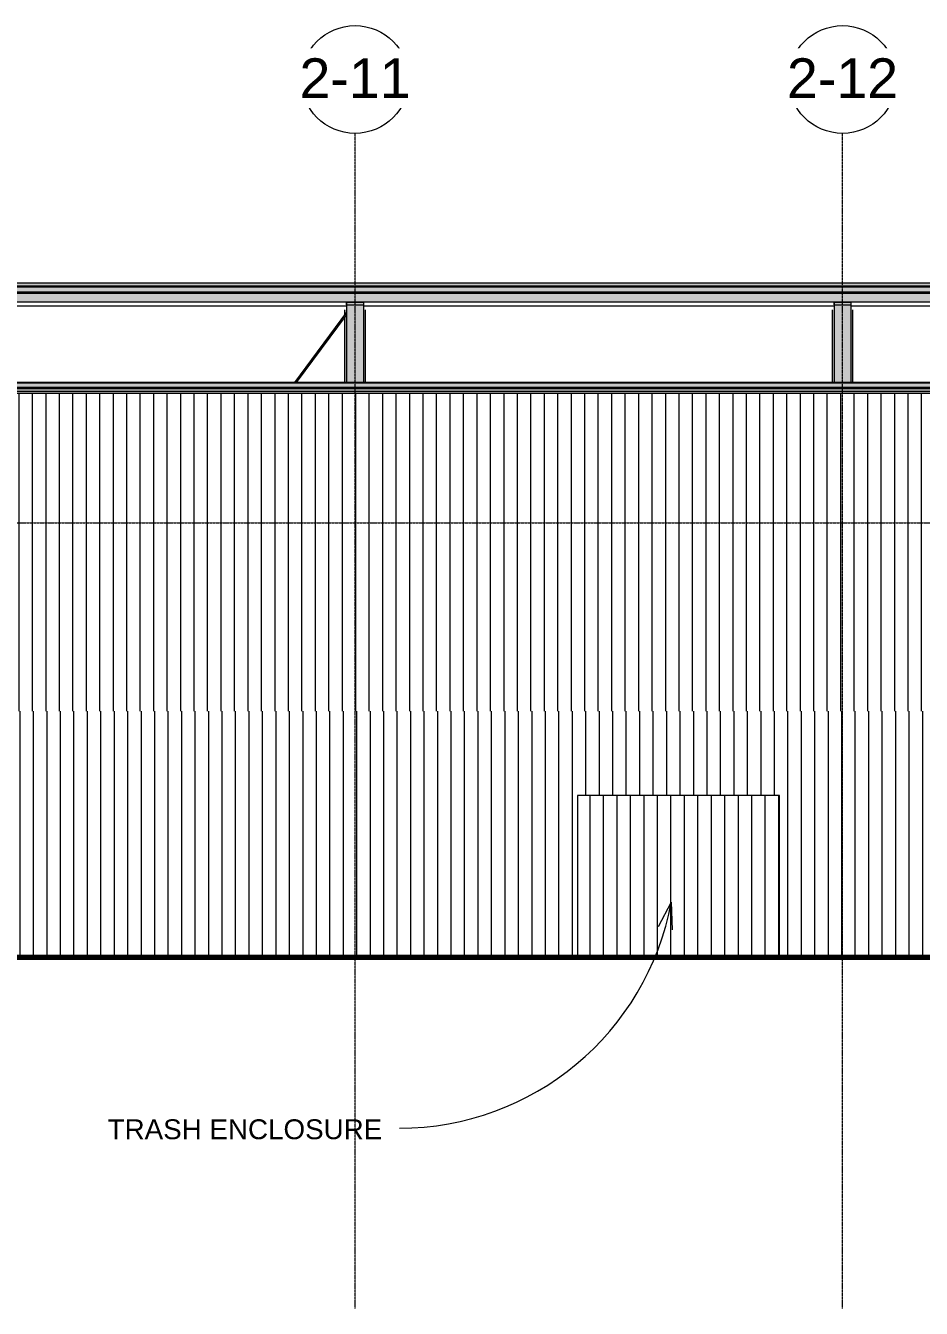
# Model space of a CAD drawing. Header units: inches. Extents: x 20426 to 36845, y -248 to 750.
# Drawn here: x 35054 to 35586, y -209 to 553 of the extents above; entities that cross this region are included whole.
import ezdxf

# ---------------------------------------------------------------- set-up
doc = ezdxf.new("R2010")
doc.units = ezdxf.units.IN
doc.header["$MEASUREMENT"] = 0
doc.linetypes.add('Grid Line 1_2_', pattern=[0.8749999999999999, 0.4999999999999999, -0.125, 0.125, -0.125])
doc.linetypes.add('Grid Line 1_2__2_', pattern=[0.8749999999999999, 0.4999999999999999, -0.125, 0.125, -0.125])
for name, color, linetype, lineweight in [('A-CLNG', 13, 'Continuous', 13), ('A-FLOR-LEVL', 51, 'Continuous', 9), ('A-GLAZ-CWMG', 51, 'Continuous', 9), ('A-ROOF', 132, 'Continuous', 13), ('A-WALL-PATT', 111, 'Continuous', 13), ('C-TOPO', 7, 'Continuous', 9), ('G-ANNO-TEXT', 231, 'Continuous', 9), ('L-SITE-WALL', 31, 'Continuous', 13), ('S-BEAM', 12, 'Continuous', 9), ('S-GRID', 1, 'Continuous', 9), ('S-GRID-IDEN', 1, 'Continuous', 9)]:
    doc.layers.add(name, color=color, linetype=linetype, lineweight=lineweight)
doc.styles.add('Arial_1', font='arial.ttf', dxfattribs={"height": 23.60479041916165})
doc.styles.add('Arial_2', font='arial.ttf', dxfattribs={"height": 11.80239520958083})

# ---------------------------------------------------------------- blocks, each defined once
blk = doc.blocks.new('Locker Rooms and Restrooms_rvt-4-Elevation - North')
at = {"layer": 'A-FLOR-LEVL', "linetype": 'Grid Line 1_2__2_'}
blk.add_line((-26492.82365464565, 0), (-21811.45903089392, 0), dxfattribs=at)
blk = doc.blocks.new('Girt_C - 8_D-1253504-Elevation - North')
at = {"layer": 'S-BEAM'}
for points in [[(-26271.3902253536, 389.6742519199256), (-22783.87110035359, 389.6742519199254), (-22783.87110035359, 394.6134589171821), (-26271.3902253536, 394.6134589171823)], [(-22783.87110035359, 389.4867519199254), (-22783.87110035359, 389.6741579425932), (-24705.03963080031, 389.6742519199256), (-26271.3902253536, 389.6742519199256), (-26271.3902253536, 389.4867519199256), (-22787.05213080032, 389.4867519199254)]]:
    blk.add_hatch(color=256, dxfattribs=at).paths.add_polyline_path(points, flags=0)
blk.add_line((-26271.3902253536, 389.4867519199256), (-22783.87110035359, 389.4867519199254), dxfattribs=at)
blk = doc.blocks.new('Rectangular Mullion - Profile_Polycarbonate_Upper and left-1149837-Elevation - North')
at = {"layer": 'A-GLAZ-CWMG'}
for points in [[(-22787.05213080032, 395.4014589171825), (-22783.87110035359, 395.4014589171825), (-22783.87110035359, 398.2354589171825), (-26280.2682253536, 398.2354589171825), (-26280.2682253536, 395.4014589171825), (-22804.33129746698, 395.4014589171825)], [(-22787.05213080032, 394.8634589171824), (-22783.87110035359, 394.8634589171824), (-22783.87110035359, 395.4014589171825), (-26271.3902253536, 395.4014589171825), (-26271.3902253536, 394.8634589171824), (-22804.33129746698, 394.8634589171824)], [(-22783.87110035359, 394.6134589171823), (-22783.87110035359, 394.8634589171824), (-26271.3902253536, 394.8634589171824), (-26271.3902253536, 394.6134589171823), (-22787.05213080032, 394.6134589171823)]]:
    blk.add_hatch(color=256, dxfattribs=at).paths.add_polyline_path(points, flags=0)
for p, q in [((-26280.2682253536, 398.2354589171818), (-22783.87110035359, 398.2354589171818)), ((-26280.2682253536, 395.4014589171817), (-22783.87110035359, 395.4014589171817)), ((-26271.3902253536, 394.8634589171818), (-22783.87110035359, 394.8634589171818)), ((-26271.3902253536, 394.6134589171818), (-22783.87110035359, 394.6134589171818))]:
    blk.add_line(p, q, dxfattribs=at)
blk = doc.blocks.new('Rectangular Mullion - Profile_Polycarbonate_Lower-1149838-Elevation - North')
at = {"layer": 'A-GLAZ-CWMG'}
for points in [[(-22787.05213080032, 336.187858960872), (-22783.87110035359, 336.187858960872), (-22783.87110035359, 337.6438589608723), (-26280.2682253536, 337.6438589608723), (-26280.2682253536, 336.187858960872), (-22795.69171413365, 336.187858960872)], [(-22787.05213080032, 338.1818589608717), (-22783.87110035359, 338.1818589608717), (-22783.87110035359, 338.4318589608721), (-26271.39022535361, 338.4318589608721), (-26271.39022535361, 338.1818589608717), (-22795.69171413365, 338.1818589608717)], [(-22787.05213080032, 337.6438589608723), (-22783.87110035359, 337.6438589608723), (-22783.87110035359, 338.1818589608717), (-26271.39022535361, 338.1818589608717), (-26271.39022535361, 337.6438589608723), (-22795.69171413365, 337.6438589608723)]]:
    blk.add_hatch(color=256, dxfattribs=at).paths.add_polyline_path(points, flags=0)
for p, q in [((-22783.87110035359, 337.6438589608713), (-26280.2682253536, 337.6438589608713)), ((-22783.87110035359, 336.1878589608713), (-26280.2682253536, 336.1878589608713)), ((-22783.87110035359, 338.4318589608713), (-26271.3902253536, 338.4318589608713)), ((-22783.87110035359, 338.1818589608713), (-26271.3902253536, 338.1818589608713))]:
    blk.add_line(p, q, dxfattribs=at)
blk = doc.blocks.new('columns and girder2 - one-V82-Elevation - North')
at = {"layer": 'S-BEAM'}
for points in [[(-23370.3902253536, 341.5445907073604), (-23370.3902253536, 389.2887182207725), (-23380.3902253536, 389.2887182207725), (-23380.3902253536, 341.5445907073604), (-23374.54379746698, 341.5445907073604)], [(-23374.54379746698, 387.5628242584761), (-23370.3902253536, 387.5628242584761), (-23370.3902253536, 389.0631507943079), (-23380.3902253536, 389.0631507943079), (-23380.3902253536, 387.5628242584764)]]:
    blk.add_hatch(color=256, dxfattribs=at).paths.add_polyline_path(points, flags=0)
h = blk.add_hatch(color=256, dxfattribs=at)
h.paths.add_polyline_path([(-23380.3902253536, 341.5445907073604), (-23380.3902253536, 381.498175534029), (-23381.39022535361, 380.1545560730909), (-23381.39022535361, 341.5445907073604)], flags=0)
h.paths.add_polyline_path([(-23370.3902253536, 341.5445907073604), (-23369.39022535361, 341.5445907073604), (-23369.39022535361, 384.5820238288476), (-23370.3902253536, 384.5820238288476), (-23370.3902253536, 349.8953681408872)], flags=0)
h.paths.add_polyline_path([(-23381.39022535361, 381.8294454636132), (-23380.3902253536, 383.1730682390765), (-23380.3902253536, 384.5820238288476), (-23381.39022535361, 384.5820238288476), (-23381.39022535361, 382.6830002305486)], flags=0)
for p, q in [((-23370.3902253536, 389.2887182207718), (-23380.3902253536, 389.288718220772)), ((-23380.3902253536, 389.288718220772), (-23380.3902253536, 341.54459070736)), ((-23380.3902253536, 387.5628242584759), (-23380.3902253536, 389.0631507943079)), ((-23370.3902253536, 389.0631507943078), (-23380.3902253536, 389.0631507943079)), ((-23370.3902253536, 389.2887182207718), (-23370.3902253536, 341.5445907073598)), ((-23370.3902253536, 389.0631507943078), (-23370.3902253536, 387.5628242584758)), ((-23381.39022535361, 381.8294454636137), (-23381.39022535361, 384.582023828847)), ((-23380.3902253536, 387.5628242584759), (-23370.3902253536, 387.5628242584758)), ((-23369.39022535361, 384.5820238288473), (-23369.39022535361, 341.54459070736)), ((-23381.39022535361, 341.5445907073602), (-23381.39022535361, 380.1565840022235))]:
    blk.add_line(p, q, dxfattribs=at)
blk = doc.blocks.new('columns and girder2 - one-1334686-Elevation - North')
at = {"layer": 'S-BEAM'}
for points in [[(-25686.39022535361, 341.5445907073604), (-25686.39022535361, 389.2887182207725), (-25696.39022535361, 389.2887182207728), (-25696.39022535361, 341.5445907073604), (-25689.95213080032, 341.5445907073604)], [(-25689.95213080032, 387.5628242584764), (-25686.39022535361, 387.5628242584764), (-25686.39022535361, 389.0631507943086), (-25696.39022535361, 389.063150794309), (-25696.39022535361, 387.5628242584764)]]:
    blk.add_hatch(color=256, dxfattribs=at).paths.add_polyline_path(points, flags=0)
h = blk.add_hatch(color=256, dxfattribs=at)
h.paths.add_polyline_path([(-25696.39022535361, 341.5445907073604), (-25696.39022535361, 384.5820238288476), (-25697.39022535361, 384.5820238288476), (-25697.39022535361, 341.5445907073604)], flags=0)
h.paths.add_polyline_path([(-25686.3902253536, 341.5445907073604), (-25685.39022535361, 341.5445907073604), (-25685.39022535361, 384.5820238288476), (-25686.3902253536, 384.5820238288476), (-25686.3902253536, 349.8953681408872)], flags=0)
for p, q in [((-25686.3902253536, 389.2887182207721), (-25696.39022535361, 389.2887182207723)), ((-25696.39022535361, 389.2887182207723), (-25696.39022535361, 341.5445907073595)), ((-25696.39022535361, 387.5628242584763), (-25696.39022535361, 389.0631507943083)), ((-25686.39022535361, 389.0631507943082), (-25696.39022535361, 389.0631507943083)), ((-25686.3902253536, 389.2887182207721), (-25686.3902253536, 341.5445907073597)), ((-25686.39022535361, 389.0631507943082), (-25686.39022535361, 387.5628242584762)), ((-25697.39022535361, 341.5445907073596), (-25697.39022535361, 384.5820238288469)), ((-25696.39022535361, 387.5628242584763), (-25686.39022535361, 387.5628242584762)), ((-25685.39022535361, 384.5820238288468), (-25685.39022535361, 341.5445907073595))]:
    blk.add_line(p, q, dxfattribs=at)
blk = doc.blocks.new('Girt_Z - 10_D-V83-Elevation - North')
at = {"layer": 'S-BEAM'}
for points in [[(-22795.69171413365, 341.460804596394), (-22795.36413637889, 341.460804596394), (-22795.36413637889, 341.54459070736), (-26271.39022535361, 341.5445907073598), (-26271.39022535361, 341.4608045963942), (-22804.33129746698, 341.460804596394)], [(-24566.80629746698, 341.0114975999842), (-22795.36413637889, 341.0114975999847), (-22795.36413637889, 341.460804596394), (-26271.39022535361, 341.4608045963942), (-26271.39022535361, 341.0114975999842), (-24584.08546413365, 341.0114975999842)], [(-26271.39022535361, 338.4318589608716), (-22795.36413637889, 338.4318589608715), (-22795.36413637889, 341.0114975999847), (-26271.39022535361, 341.0114975999842), (-26271.39022535361, 340.1310348075539)], [(-24566.80629746698, 335.0000000000002), (-22795.3641363789, 334.9999999999999), (-22795.3641363789, 336.1878589608717), (-26271.3902253536, 336.1878589608718), (-26271.3902253536, 335.0000000000001), (-24584.08546413364, 335.0000000000002)]]:
    blk.add_hatch(color=256, dxfattribs=at).paths.add_polyline_path(points, flags=0)
for p, q in [((-22795.3641363789, 341.54459070736), (-26271.3902253536, 341.5445907073598)), ((-22795.3641363789, 341.4608045963939), (-26271.3902253536, 341.4608045963938)), ((-22795.36413637889, 341.0114975999845), (-26271.3902253536, 341.0114975999844))]:
    blk.add_line(p, q, dxfattribs=at)
blk = doc.blocks.new('Round Bar - 1_-V84-Elevation - North')
at = {"layer": 'S-BEAM'}
for points in [[(-23411.29193983317, 341.5445907073633), (-23410.74925288157, 341.5445907073633), (-23380.3902253536, 382.3484710944596), (-23380.3902253536, 383.1730682390799), (-23411.30216424281, 341.5445907073632)], [(-23410.12601438338, 341.5445907073636), (-23380.3902253536, 381.5572688447597), (-23380.3902253536, 382.3356212218287), (-23410.67781545031, 341.5445907073633), (-23410.13463960535, 341.5445907073634)]]:
    blk.add_hatch(color=256, dxfattribs=at).paths.add_polyline_path(points, flags=0)
for p, q in [((-23380.39022535359, 383.1730753562911), (-23411.37253434322, 341.5445907073633)), ((-23410.12597141992, 341.5445907073634), (-23380.39022535359, 381.49816708738))]:
    blk.add_line(p, q, dxfattribs=at)
blk = doc.blocks.new('Grid - Grid Head - Circle-14747-Elevation - North')
at = {"layer": 'S-GRID-IDEN'}
blk.add_circle((-23085.89022535335, 521.4930141065113), 32, dxfattribs=at)

msp = doc.modelspace()

# ---------------------------------------------------------------- hatches: boundary and pattern name
at = {"layer": 'A-ROOF', "lineweight": 5}
msp.add_hatch(color=256, dxfattribs=at).paths.add_polyline_path([(34126.95459281118, 398.6480289456586), (35846.50499825791, 398.6480289456586), (35846.50499825791, 400.6497643039031), (32340.75399825787, 400.6497643039031), (32340.75399825787, 398.6480289456586), (34057.83792614451, 398.6480289456586)], flags=0)
at = {"layer": 'A-ROOF'}
msp.add_hatch(color=256, dxfattribs=at).paths.add_polyline_path([(34403.42125947785, 398.2354589171825), (35844.3789982579, 398.2354589171825), (35844.3789982579, 398.6368131204903), (32353.25399825789, 398.5917862649347), (32353.25399825789, 398.2354589171825), (34334.30459281118, 398.2354589171825)], flags=0)
at = {"layer": 'A-WALL-PATT', "lineweight": 9}
h = msp.add_hatch(dxfattribs=at)
h.set_pattern_fill('FP_43', color=256, style=0, pattern_type=2)
h.set_pattern_definition([(90, (-84902.284, 0), (-8, 4.898587196589413e-16), [])])
h.paths.add_polyline_path([(32353.25399825789, 146.2500000002039), (35830.75399825789, 146.2500000002039), (35830.75399825789, 187.1445272975573), (35831.19149825918, 187.1262981308367), (35831.19149825918, 188.001731970401), (35844.3789982579, 187.4522528037873), (35844.3789982579, 335.0000000000005), (32353.25399825789, 335.0000000000005), (32353.25399825789, 149.7265348075536)], flags=0)
h = msp.add_hatch(dxfattribs=at)
h.set_pattern_fill('FP_39', color=256, style=0, pattern_type=2)
h.set_pattern_definition([(90, (-84605.659, 0), (-8, 4.898587196589413e-16), [])])
h.paths.add_polyline_path([(32694.8789982579, 0), (35381.40899825774, 0), (35381.40899825774, 95.99999999999999), (35501.40899825774, 95.99999999999999), (35501.40899825774, 0), (35587.12899825789, 0), (35587.12899825789, 144.0000000000003), (35695.1289982579, 144.0000000000003), (35695.1289982579, 0), (35701.8789982579, 0), (35701.8789982579, 98.99999999999999), (35779.8789982579, 98.99999999999999), (35779.8789982579, 0), (35840.75399825782, 0), (35840.75399825782, 146.250000000104), (32643.62899825789, 146.250000000104), (32643.62899825789, 0), (32652.8789982579, 0), (32652.8789982579, 98.99999999999999), (32694.8789982579, 98.99999999999999), (32694.8789982579, 76.49403480755358)], flags=0)
h = msp.add_hatch(dxfattribs=at)
h.set_pattern_fill('FP_45', color=256, style=0, pattern_type=2)
h.set_pattern_definition([(90, (-81867.129, 0), (-8, 4.898587196589413e-16), [])])
h.paths.add_polyline_path([(35501.40899825774, 0), (35501.40899825774, 95.99999999999999), (35381.40899825774, 95.99999999999999), (35381.40899825774, 0)], flags=0)

# ---------------------------------------------------------------- linework, layer by layer
at = {"layer": 'A-CLNG'}
for p, q in [((35244.2539982579, 386.7799415422654), (34964.7539982579, 386.7799415422654)), ((35533.7539982579, 386.7799415422654), (35254.2539982579, 386.7799415422654)), ((35825.2539982579, 386.7799415422654), (35543.7539982579, 386.7799415422654))]:
    msp.add_line(p, q, dxfattribs=at)
at = {"layer": 'A-FLOR-LEVL', "linetype": 'Grid Line 1_2_'}
for p, q in [((32313.83604530085, 257.9999999999999), (36581.4996109986, 257.9999999999999)), ((32313.83604530085, 0), (36581.4996109986, 0))]:
    msp.add_line(p, q, dxfattribs=at)
at = {"layer": 'A-ROOF'}
for p, q in [((32340.75399825788, 400.6497643039023), (35846.50499825792, 400.6497643039023)), ((35846.50499825792, 398.6480289456583), (32340.75399825788, 398.6480289456583))]:
    msp.add_line(p, q, dxfattribs=at)
at = {"layer": 'C-TOPO', "lineweight": 70}
msp.add_line((32260.80459281118, 0), (36684.27125947786, 0), dxfattribs=at)
at = {"layer": 'C-TOPO'}
msp.add_line((32260.80459281118, 0), (36684.27125947785, 0), dxfattribs=at)
at = {"layer": 'G-ANNO-TEXT', "color": 145}
for q in [(35429.19254232085, 18.11975475262144), (35437.5379186369, 16.15135785629346)]:
    msp.add_line((35437.03830909215, 32.70824051433843), q, dxfattribs=at)
msp.add_arc((35275.61689799322, 62.56266551691491), 164.1589432635446, 269.9999999999994, 349.5217114506702, dxfattribs=at)
at = {"layer": 'L-SITE-WALL'}
for p, q in [((35844.3789982579, 334.9999999999999), (32353.2539982579, 334.9999999999999)), ((35501.40899825774, 95.99999999999999), (35381.40899825774, 95.99999999999999)), ((35381.40899825774, 95.99999999999999), (35381.40899825774, 0)), ((35501.40899825774, 0), (35501.40899825774, 95.99999999999999))]:
    msp.add_line(p, q, dxfattribs=at)
at = {"layer": 'S-GRID', "linetype": 'Grid Line 1_2_'}
for p, q in [((35249.25399825814, -208.6608068449275), (35249.25399825814, 489.4930141065116)), ((35538.75399825814, -208.6608068449275), (35538.75399825814, 489.4930141065116)), ((35538.75399825815, -208.6608068449275), (35538.75399825815, 489.4930141065116))]:
    msp.add_line(p, q, dxfattribs=at)

# ---------------------------------------------------------------- block references
at = {"layer": 'A-GLAZ-CWMG'}
for name in ['Rectangular Mullion - Profile_Polycarbonate_Upper and left-1149837-Elevation - North', 'Rectangular Mullion - Profile_Polycarbonate_Lower-1149838-Elevation - North']:
    msp.add_blockref(name, (58624.6442236115, 0), dxfattribs=at)
at = {"layer": 'S-BEAM'}
for name, p in [('Girt_C - 8_D-1253504-Elevation - North', (58624.6442236115, 0)), ('columns and girder2 - one-V82-Elevation - North', (58624.6442236115, 0)), ('columns and girder2 - one-1334686-Elevation - North', (61230.1442236115, 0)), ('Round Bar - 1_-V84-Elevation - North', (58624.6442236115, 0)), ('Girt_Z - 10_D-V83-Elevation - North', (58624.6442236115, 0))]:
    msp.add_blockref(name, p, dxfattribs=at)
at = {"layer": 'S-GRID-IDEN'}
for p in [(58335.14422361151, 0), (58624.6442236115, 0)]:
    msp.add_blockref('Grid - Grid Head - Circle-14747-Elevation - North', p, dxfattribs=at)

# ---------------------------------------------------------------- next in the draw order: texts
at = {"layer": 'G-ANNO-TEXT', "color": 145, "insert": (35265.37689799321, -96.34772869090077), "char_height": 11.80239520958084, "width": 193.824, "attachment_point": 3, "line_spacing_factor": 0.9385317878468563, "style": 'Arial_2', "bg_fill": 3, "box_fill_scale": 1.25, "bg_fill_color": 0, "bg_fill_transparency": 0}
msp.add_mtext('TRASH ENCLOSURE', dxfattribs=at)
at = {"layer": 'S-GRID-IDEN', "char_height": 23.60479041916165, "width": 78.62399999999992, "attachment_point": 2, "line_spacing_factor": 0.9385317878468564, "style": 'Arial_1', "bg_fill": 3, "box_fill_scale": 1.25, "bg_fill_color": 0, "bg_fill_transparency": 0}
for s, insert in [('1-11', (35249.24784672344, 534.075505379755)), ('1-12', (35538.74784672344, 534.075505379755))]:
    msp.add_mtext(s, dxfattribs=dict(at, insert=insert))

# ---------------------------------------------------------------- next in the draw order: linework, layer by layer
at = {"layer": 'S-GRID', "linetype": 'Grid Line 1_2_'}
msp.add_line((35249.25399825815, -208.6608068449275), (35249.25399825815, 489.4930141065116), dxfattribs=at)

# ---------------------------------------------------------------- next in the draw order: block references
at = {"layer": 'S-GRID-IDEN'}
for p in [(58335.14422361153, 0), (58624.6442236115, 0)]:
    msp.add_blockref('Grid - Grid Head - Circle-14747-Elevation - North', p, dxfattribs=at)

# ---------------------------------------------------------------- next in the draw order: block references
at = {"color": 10, "lineweight": 5}
msp.add_blockref('Locker Rooms and Restrooms_rvt-4-Elevation - North', (58624.6442236115, 0), dxfattribs=at)

# ---------------------------------------------------------------- next in the draw order: texts
at = {"layer": 'S-GRID-IDEN', "char_height": 23.60479041916165, "width": 78.62399999999992, "attachment_point": 2, "line_spacing_factor": 0.9385317878468564, "style": 'Arial_1', "bg_fill": 3, "box_fill_scale": 1.25, "bg_fill_color": 0, "bg_fill_transparency": 0}
for s, insert in [('2-11', (35249.24784672345, 534.075505379755)), ('2-12', (35538.74784672345, 534.075505379755))]:
    msp.add_mtext(s, dxfattribs=dict(at, insert=insert))

doc.saveas('drawing.dxf')
